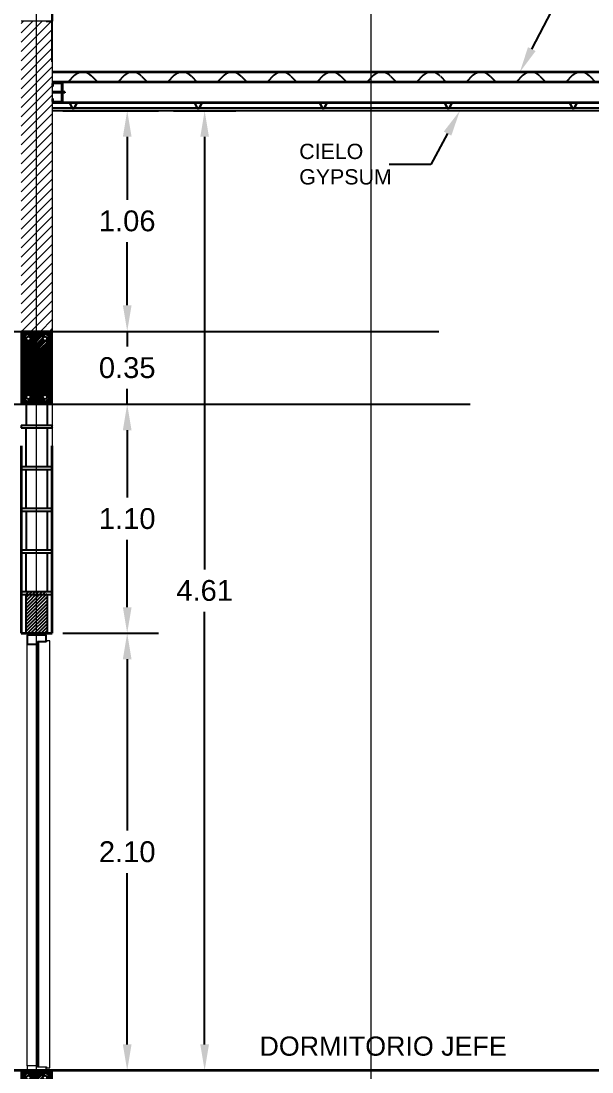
# Model space of a CAD drawing. Header units: inches. Extents: x -6 to 158, y 10 to 161.
# Drawn here: x 71.08 to 73.82, y 35.26 to 40.3 of the extents above; entities that cross this region are included whole.
import ezdxf
from ezdxf import colors
from ezdxf.entities.mleader import LeaderData, LeaderLine
from ezdxf.math import Vec2, Vec3

# ---------------------------------------------------------------- set-up
doc = ezdxf.new("R2010")
doc.units = ezdxf.units.IN
doc.header["$MEASUREMENT"] = 0
doc.linetypes.add('DASHED2', pattern=[9.525, 6.35, -3.175])
doc.linetypes.add('Grid Line', pattern=[22.225, 12.7, -3.175, 3.175, -3.175])
for name, color, linetype in [('10 HATCH 2', 9, 'Continuous'), ('2', 2, 'Continuous'), ('3', 3, 'Continuous'), ('4', 4, 'Continuous'), ('5', 5, 'Continuous'), ('8', 4, 'Continuous'), ('A-WALL-PATT', 9, 'Continuous'), ('Bloques', 9, 'Continuous'), ('Detalle', 2, 'Continuous'), ('Dim', 2, 'Continuous'), ('Emplantillado', 2, 'Continuous'), ('L2', 2, 'Continuous'), ('Paredes', 5, 'Continuous'), ('Proy', 1, 'DASHED2'), ('TEXTO', 2, 'Continuous'), ('Texturas', 1, 'Continuous')]:
    doc.layers.add(name, color=color, linetype=linetype)
for name, color, linetype, lineweight in [('A-FLOR', 5, 'Continuous', 9), ('A-WALL', 5, 'Continuous', 9), ('S-GRID', 1, 'Continuous', 9)]:
    doc.layers.add(name, color=color, linetype=linetype, lineweight=lineweight)
doc.styles.add('style1', font='micross.ttf')
doc.dimstyles.new('1-50', dxfattribs={"dimscale": 0.05, "dimtxt": 2, "dimasz": 2.5, "dimexe": 3, "dimexo": 1, "dimgap": 1, "dimtad": 0, "dimtih": 1, "dimtoh": 1, "dimzin": 1, "dimdsep": 46, "dimtxsty": 'style1', "dimcen": 2.5, "dimclrd": 124, "dimclre": 124, "dimclrt": 1, "dimadec": 0, "dimazin": 0, "dimtfac": 1, "dimtmove": 2, "dimatfit": 3, "dimfxl": 1, "dimtolj": 1, "dimtzin": 0, "dimlwd": -1, "dimlwe": -1, "dimarcsym": 0})
pattern_1 = [(135, (0, 0), (-0.00224506403027, -0.00224506403027), [])]
pattern_2 = [(135, (0.154969, 0), (-0.00224506403027, -0.00224506403027), [])]

# ---------------------------------------------------------------- blocks, each defined once
blk = doc.blocks.new('vcc')
at = {"layer": 'Texturas'}
h = blk.add_hatch(dxfattribs=at)
h.set_pattern_fill('ANSI31', color=253, scale=0.001, angle=90)
h.set_pattern_definition(pattern_1)
h.paths.add_polyline_path([(26746.7064, 3376.2823), (26746.8564, 3376.2823), (26746.8564, 3376.6823), (26746.7064, 3376.6823)])
h.paths.add_polyline_path([(26746.7414, 3376.6673), (26746.8214, 3376.6673, -0.414214), (26746.8414, 3376.6473), (26746.8414, 3376.3173, -0.414214), (26746.8214, 3376.2973), (26746.7414, 3376.2973, -0.414214), (26746.7214, 3376.3173), (26746.7214, 3376.6473, -0.414214)], flags=16)
h.paths.add_polyline_path([(26746.7414, 3376.6573), (26746.8214, 3376.6573, -0.414214), (26746.8314, 3376.6473), (26746.8314, 3376.3173, -0.414214), (26746.8214, 3376.3073), (26746.7414, 3376.3073, -0.414214), (26746.7314, 3376.3173), (26746.7314, 3376.6473, -0.414214)], flags=0)
h = blk.add_hatch(dxfattribs=at)
h.set_pattern_fill('ANSI31', color=253, scale=0.001, angle=90, style=0)
h.set_pattern_definition(pattern_1)
h.paths.add_polyline_path([(26746.7314, 3376.3173, -1), (26746.7514, 3376.3173, -0.414214), (26746.7414, 3376.3073), (26746.8214, 3376.3073, -0.414214), (26746.8114, 3376.3173, -1), (26746.8314, 3376.3173), (26746.8314, 3376.6291), (26746.8002, 3376.5978), (26746.7932, 3376.6049), (26746.8285, 3376.6403, -0.668179), (26746.8114, 3376.6473, -0.198912), (26746.8144, 3376.6544), (26746.779, 3376.6191), (26746.7719, 3376.6261), (26746.8032, 3376.6573), (26746.7414, 3376.6573, -0.414214), (26746.7514, 3376.6473, -1), (26746.7314, 3376.6473)])
at = {"layer": '3'}
for p, q in [((26746.8032, 3376.6573), (26746.7719, 3376.6261)), ((26746.779, 3376.6191), (26746.7719, 3376.6261)), ((26746.8144, 3376.6544), (26746.779, 3376.6191)), ((26746.8285, 3376.6403), (26746.7932, 3376.6049)), ((26746.8314, 3376.6291), (26746.8002, 3376.5978)), ((26746.7932, 3376.6049), (26746.8002, 3376.5978))]:
    blk.add_line(p, q, dxfattribs=at)
blk.add_lwpolyline([(26746.8414, 3376.3173), (26746.8414, 3376.6473, 0.414214), (26746.8214, 3376.6673), (26746.7414, 3376.6673, 0.414214), (26746.7214, 3376.6473), (26746.7214, 3376.3173, 0.414214), (26746.7414, 3376.2973), (26746.8214, 3376.2973)], format="xyb", dxfattribs=at)
for points in [[(26746.7314, 3376.6473), (26746.7314, 3376.3173)], [(26746.8214, 3376.6573), (26746.7414, 3376.6573)], [(26746.8314, 3376.3173), (26746.8314, 3376.6473)], [(26746.7414, 3376.3073), (26746.8214, 3376.3073)]]:
    blk.add_lwpolyline(points, dxfattribs=at)
blk.add_arc((26746.8214, 3376.3173), 0.02, 270, 0, dxfattribs=at)
at = {"layer": '4'}
for centre in [(26746.7414, 3376.6473), (26746.8214, 3376.6473), (26746.7414, 3376.3173), (26746.8214, 3376.3173)]:
    blk.add_circle(centre, 0.01, dxfattribs=at)
at = {"layer": '5'}
blk.add_lwpolyline([(26746.7064, 3376.2823), (26746.8564, 3376.2823), (26746.8564, 3376.6823), (26746.7064, 3376.6823)], close=True, dxfattribs=at)
blk = doc.blocks.new('vcv')
at = {"layer": 'Texturas'}
h = blk.add_hatch(dxfattribs=at)
h.set_pattern_fill('ANSI31', color=253, scale=0.001, angle=90)
h.set_pattern_definition(pattern_2)
h.paths.add_polyline_path([(26746.8614, 3376.3323), (26747.0114, 3376.3323), (26747.0114, 3376.6823), (26746.8614, 3376.6823)])
h.paths.add_polyline_path([(26746.8964, 3376.6673), (26746.9764, 3376.6673, -0.414214), (26746.9964, 3376.6473), (26746.9964, 3376.3673, -0.414214), (26746.9764, 3376.3473), (26746.8964, 3376.3473, -0.414214), (26746.8764, 3376.3673), (26746.8764, 3376.6473, -0.414214)], flags=16)
h.paths.add_polyline_path([(26746.8964, 3376.6573), (26746.9764, 3376.6573, -0.414214), (26746.9864, 3376.6473), (26746.9864, 3376.3673, -0.414214), (26746.9764, 3376.3573), (26746.8964, 3376.3573, -0.414214), (26746.8864, 3376.3673), (26746.8864, 3376.6473, -0.414214)], flags=0)
h = blk.add_hatch(dxfattribs=at)
h.set_pattern_fill('ANSI31', color=253, scale=0.001, angle=90, style=0)
h.set_pattern_definition(pattern_2)
h.paths.add_polyline_path([(26746.8864, 3376.3673, -1), (26746.9064, 3376.3673, -0.414214), (26746.8964, 3376.3573), (26746.9764, 3376.3573, -0.414214), (26746.9664, 3376.3673, -1), (26746.9864, 3376.3673), (26746.9864, 3376.6291), (26746.9552, 3376.5978), (26746.9481, 3376.6049), (26746.9835, 3376.6403, -0.668179), (26746.9664, 3376.6473, -0.198912), (26746.9693, 3376.6544), (26746.934, 3376.6191), (26746.9269, 3376.6261), (26746.9581, 3376.6573), (26746.8964, 3376.6573, -0.414214), (26746.9064, 3376.6473, -1), (26746.8864, 3376.6473)])
at = {"layer": '3'}
for p, q in [((26746.9581, 3376.6573), (26746.9269, 3376.6261)), ((26746.934, 3376.6191), (26746.9269, 3376.6261)), ((26746.9693, 3376.6544), (26746.934, 3376.6191)), ((26746.9835, 3376.6403), (26746.9481, 3376.6049)), ((26746.9864, 3376.6291), (26746.9552, 3376.5978)), ((26746.9481, 3376.6049), (26746.9552, 3376.5978))]:
    blk.add_line(p, q, dxfattribs=at)
blk.add_lwpolyline([(26746.9964, 3376.3673), (26746.9964, 3376.6473, 0.414214), (26746.9764, 3376.6673), (26746.8964, 3376.6673, 0.414214), (26746.8764, 3376.6473), (26746.8764, 3376.3673, 0.414214), (26746.8964, 3376.3473), (26746.9764, 3376.3473)], format="xyb", dxfattribs=at)
for points in [[(26746.8864, 3376.6473), (26746.8864, 3376.3673)], [(26746.9764, 3376.6573), (26746.8964, 3376.6573)], [(26746.9864, 3376.3673), (26746.9864, 3376.6473)], [(26746.8964, 3376.3573), (26746.9764, 3376.3573)]]:
    blk.add_lwpolyline(points, dxfattribs=at)
blk.add_arc((26746.9764, 3376.3673), 0.02, 270, 0, dxfattribs=at)
at = {"layer": '4'}
for centre in [(26746.8964, 3376.6473), (26746.9764, 3376.6473), (26746.8964, 3376.3673), (26746.9764, 3376.3673)]:
    blk.add_circle(centre, 0.01, dxfattribs=at)
at = {"layer": '5'}
blk.add_lwpolyline([(26746.8614, 3376.3323), (26747.0114, 3376.3323), (26747.0114, 3376.6823), (26746.8614, 3376.6823)], close=True, dxfattribs=at)
blk = doc.blocks.new('A$C3A4E2C9F')
at = {"color": 2}
for p, q in [((-0.0481, 0.0009), (-0.0481, -0.0001)), ((-0.0397, 0.0009), (-0.0481, 0.0009)), ((-0.0397, 0.0009), (-0.0275, -0.0231)), ((-0.0066, 0.0009), (-0.0187, -0.0231)), ((0.0019, 0.0009), (-0.0066, 0.0009)), ((0.0019, -0.0001), (0.0019, 0.0009)), ((-0.0403, -0.0001), (-0.0481, -0.0001)), ((-0.0403, -0.0001), (-0.0281, -0.0241)), ((-0.0281, -0.0241), (-0.0231, -0.0241)), ((-0.0281, -0.0241), (-0.0181, -0.0241)), ((-0.0275, -0.0231), (-0.0187, -0.0231)), ((-0.006, -0.0001), (-0.0181, -0.0241)), ((0.0019, -0.0001), (-0.006, -0.0001))]:
    blk.add_line(p, q, dxfattribs=at)
blk = doc.blocks.new('*D603')
at = {"layer": 'Defpoints', "color": 0, "transparency": 16777216}
for p in [(71.2283, 37.3625), (71.5879, 37.3625), (71.2283, 35.2625)]:
    blk.add_point(p, dxfattribs=at)
at = {"layer": 'Dim', "color": 124, "transparency": 16777216}
for p, q in [((71.2783, 37.3625), (71.7379, 37.3625)), ((71.5879, 37.2375), (71.5879, 36.4142)), ((71.5879, 35.3875), (71.5879, 36.2108)), ((71.2783, 35.2625), (71.7379, 35.2625))]:
    blk.add_line(p, q, dxfattribs=at)
for points in [[(71.5671, 37.2375), (71.6088, 37.2375), (71.5879, 37.3625)], [(71.5671, 35.3875), (71.6088, 35.3875), (71.5879, 35.2625)]]:
    blk.add_solid(points, dxfattribs=at)
at = {"layer": 'Dim', "color": 1, "transparency": 16777216, "insert": (71.5879, 36.3125), "char_height": 0.1, "attachment_point": 5, "style": 'style1'}
blk.add_mtext('\\A1;2.10', dxfattribs=at)
blk = doc.blocks.new('*D604')
at = {"layer": 'Defpoints', "color": 0, "transparency": 16777216}
for p in [(71.2283, 38.4625), (71.5879, 38.4625), (71.2283, 37.3625)]:
    blk.add_point(p, dxfattribs=at)
at = {"layer": 'Dim', "color": 124, "transparency": 16777216}
for p, q in [((71.2783, 38.4625), (71.7379, 38.4625)), ((71.5879, 38.3375), (71.5879, 38.0142)), ((71.5879, 37.4875), (71.5879, 37.8108)), ((71.2783, 37.3625), (71.7379, 37.3625))]:
    blk.add_line(p, q, dxfattribs=at)
for points in [[(71.5671, 38.3375), (71.6088, 38.3375), (71.5879, 38.4625)], [(71.5671, 37.4875), (71.6088, 37.4875), (71.5879, 37.3625)]]:
    blk.add_solid(points, dxfattribs=at)
at = {"layer": 'Dim', "color": 1, "transparency": 16777216, "insert": (71.5879, 37.9125), "char_height": 0.1, "attachment_point": 5, "style": 'style1'}
blk.add_mtext('\\A1;1.10', dxfattribs=at)
blk = doc.blocks.new('*D605')
at = {"layer": 'Defpoints', "color": 0, "transparency": 16777216}
for p in [(71.2283, 38.8125), (71.2283, 38.4625), (71.5879, 38.4625)]:
    blk.add_point(p, dxfattribs=at)
at = {"layer": 'Dim', "color": 124, "transparency": 16777216}
for p, q in [((71.5879, 38.9375), (71.5879, 39.0625)), ((71.2783, 38.8125), (71.7379, 38.8125)), ((71.5879, 38.8125), (71.5879, 38.7392)), ((71.5879, 38.4625), (71.5879, 38.5358)), ((71.2783, 38.4625), (71.7379, 38.4625)), ((71.5879, 38.3375), (71.5879, 38.2125))]:
    blk.add_line(p, q, dxfattribs=at)
for points in [[(71.5671, 38.9375), (71.6088, 38.9375), (71.5879, 38.8125)], [(71.5671, 38.3375), (71.6088, 38.3375), (71.5879, 38.4625)]]:
    blk.add_solid(points, dxfattribs=at)
at = {"layer": 'Dim', "color": 1, "transparency": 16777216, "insert": (71.5879, 38.6375), "char_height": 0.1, "attachment_point": 5, "style": 'style1'}
blk.add_mtext('\\A1;0.35', dxfattribs=at)
blk = doc.blocks.new('*D606')
at = {"layer": 'Defpoints', "color": 0, "transparency": 16777216}
for p in [(71.2283, 39.8722), (71.5879, 39.8722), (71.2283, 38.8125)]:
    blk.add_point(p, dxfattribs=at)
at = {"layer": 'Dim', "color": 124, "transparency": 16777216}
for p, q in [((71.2783, 39.8722), (71.7379, 39.8722)), ((71.5879, 39.7472), (71.5879, 39.4441)), ((71.5879, 38.9375), (71.5879, 39.2407)), ((71.2783, 38.8125), (71.7379, 38.8125))]:
    blk.add_line(p, q, dxfattribs=at)
for points in [[(71.5671, 39.7472), (71.6088, 39.7472), (71.5879, 39.8722)], [(71.5671, 38.9375), (71.6088, 38.9375), (71.5879, 38.8125)]]:
    blk.add_solid(points, dxfattribs=at)
at = {"layer": 'Dim', "color": 1, "transparency": 16777216, "insert": (71.5879, 39.3424), "char_height": 0.1, "attachment_point": 5, "style": 'style1'}
blk.add_mtext('\\A1;1.06', dxfattribs=at)
blk = doc.blocks.new('*D607')
at = {"layer": 'Defpoints', "color": 0, "transparency": 16777216}
for p in [(71.7609, 39.8722), (71.9596, 39.8722), (71.6254, 35.2625)]:
    blk.add_point(p, dxfattribs=at)
at = {"layer": 'Dim', "color": 124, "transparency": 16777216}
for p, q in [((71.8109, 39.8722), (72.1096, 39.8722)), ((71.9596, 39.7472), (71.9596, 37.6691)), ((71.9596, 35.3875), (71.9596, 37.4657)), ((71.6754, 35.2625), (72.1096, 35.2625))]:
    blk.add_line(p, q, dxfattribs=at)
for points in [[(71.9388, 39.7472), (71.9804, 39.7472), (71.9596, 39.8722)], [(71.9388, 35.3875), (71.9804, 35.3875), (71.9596, 35.2625)]]:
    blk.add_solid(points, dxfattribs=at)
at = {"layer": 'Dim', "color": 1, "transparency": 16777216, "insert": (71.9596, 37.5674), "char_height": 0.1, "attachment_point": 5, "style": 'style1'}
blk.add_mtext('\\A1;4.61', dxfattribs=at)
blk = doc.blocks.new('*D609')
at = {"layer": 'Defpoints', "color": 0, "transparency": 16777216}
for p in [(71.0783, 40.3029), (70.7066, 38.4625), (71.0783, 38.4625)]:
    blk.add_point(p, dxfattribs=at)
at = {"layer": 'Dim', "color": 124, "transparency": 16777216}
for p, q in [((71.0283, 40.3029), (70.5566, 40.3029)), ((70.7066, 40.1779), (70.7066, 39.4844)), ((70.7066, 38.5875), (70.7066, 39.281)), ((71.0283, 38.4625), (70.5566, 38.4625))]:
    blk.add_line(p, q, dxfattribs=at)
for points in [[(70.6858, 40.1779), (70.7275, 40.1779), (70.7066, 40.3029)], [(70.6858, 38.5875), (70.7275, 38.5875), (70.7066, 38.4625)]]:
    blk.add_solid(points, dxfattribs=at)
at = {"layer": 'Dim', "color": 1, "transparency": 16777216, "insert": (70.7066, 39.3827), "char_height": 0.1, "attachment_point": 5, "style": 'style1'}
blk.add_mtext('\\A1;1.84', dxfattribs=at)
blk = doc.blocks.new('*D623')
at = {"layer": 'Defpoints', "color": 0, "transparency": 16777216}
for p in [(75.8346, 40.6117), (71.2283, 40.0573), (75.8346, 40.0573)]:
    blk.add_point(p, dxfattribs=at)
at = {"layer": 'Dim', "color": 124, "transparency": 16777216}
for p, q in [((71.2283, 40.1073), (71.2283, 40.7617)), ((75.8346, 40.1073), (75.8346, 40.7617)), ((71.3533, 40.6117), (73.3592, 40.6117)), ((75.7096, 40.6117), (73.7037, 40.6117))]:
    blk.add_line(p, q, dxfattribs=at)
for points in [[(71.3533, 40.6326), (71.3533, 40.5909), (71.2283, 40.6117)], [(75.7096, 40.6326), (75.7096, 40.5909), (75.8346, 40.6117)]]:
    blk.add_solid(points, dxfattribs=at)
at = {"layer": 'Dim', "color": 1, "transparency": 16777216, "insert": (73.5315, 40.6117), "char_height": 0.1, "attachment_point": 5, "style": 'style1'}
blk.add_mtext('\\A1;4.61', dxfattribs=at)

msp = doc.modelspace()

# ---------------------------------------------------------------- hatches: boundary and pattern name
at = {"layer": '10 HATCH 2'}
h = msp.add_hatch(dxfattribs=at)
h.set_pattern_fill('ANSI31', color=251, scale=0.0036)
h.set_pattern_definition([(45, (-3105.716981, -1566.403653), (-0.00808223051, 0.00808223051), [])])
h.paths.add_polyline_path([(71.2031, 37.5625), (71.1531, 37.5625), (71.1531, 37.3625), (71.2031, 37.3625)])
h.paths.add_polyline_path([(71.1531, 37.5625), (71.1031, 37.5625), (71.1031, 37.3625), (71.1531, 37.3625)])
at = {"layer": 'A-WALL-PATT', "lineweight": 18}
h = msp.add_hatch(dxfattribs=at)
h.set_pattern_fill('ANSI31', color=256, scale=0.01, style=0)
h.set_pattern_definition([(45, (-3073.47536, -1566.303653), (-0.0224506403, 0.0224506403), [])])
h.paths.add_polyline_path([(71.1533, 40.3029), (71.0783, 40.3029), (71.0783, 38.8125), (71.1533, 38.8125)])
h.paths.add_polyline_path([(71.1533, 38.8125), (71.2283, 38.8125), (71.2283, 40.3029), (71.1533, 40.3029)])

# ---------------------------------------------------------------- linework, layer by layer
at = {"layer": '2', "lineweight": 18}
for p, q in [((71.1073, 37.3625), (71.1073, 37.3525)), ((71.1993, 37.3525), (71.1993, 37.3625)), ((71.1073, 37.3525), (71.1993, 37.3525)), ((71.1623, 37.3205), (71.1623, 35.2805)), ((71.2013, 37.3205), (71.1623, 37.3205)), ((71.2163, 37.3265), (71.2013, 37.3265)), ((71.2013, 37.3265), (71.2013, 37.3205)), ((71.2163, 35.2745), (71.2163, 37.3265)), ((71.1623, 35.5805), (71.1615, 35.5805)), ((71.1615, 35.5805), (71.1615, 35.2805)), ((71.1623, 35.2805), (71.1623, 35.5805)), ((71.1578, 35.2845), (71.1073, 35.2845)), ((71.1073, 35.2845), (71.1073, 35.2625)), ((71.1578, 35.2775), (71.1578, 35.2845)), ((71.1073, 35.2625), (71.1993, 35.2625)), ((71.1993, 35.2775), (71.1578, 35.2775)), ((71.1615, 35.2805), (71.1623, 35.2805)), ((71.1623, 35.2805), (71.2013, 35.2805)), ((71.1993, 35.2625), (71.1993, 35.2775)), ((71.2013, 35.2805), (71.2013, 35.2745)), ((71.2013, 35.2745), (71.2163, 35.2745))]:
    msp.add_line(p, q, dxfattribs=at)
at = {"layer": '2'}
for p, q in [((71.1993, 37.3525), (71.1073, 37.3525)), ((71.1073, 37.3525), (71.1073, 37.3105)), ((71.1073, 37.3105), (71.1578, 37.3105)), ((71.1578, 37.3105), (71.1578, 37.3225)), ((71.1578, 37.3225), (71.1993, 37.3225)), ((71.1993, 37.3225), (71.1993, 37.3525))]:
    msp.add_line(p, q, dxfattribs=at)
at = {"layer": '2', "lineweight": 9}
for p, q in [((71.1073, 35.2845), (71.1073, 37.3105)), ((71.1578, 37.3105), (71.1578, 35.2845)), ((71.1993, 37.3225), (71.1993, 37.3205)), ((71.1993, 35.2805), (71.1993, 35.2775))]:
    msp.add_line(p, q, dxfattribs=at)
at = {"layer": '3'}
for p, q in [((71.2283, 41.0499), (71.2283, 40.3029)), ((71.1983, 40.3029), (71.2201, 40.3029))]:
    msp.add_line(p, q, dxfattribs=at)
at = {"layer": 'A-FLOR', "lineweight": 35}
msp.add_line((75.6846, 35.2625), (62.9137, 35.2625), dxfattribs=at)
at = {"layer": 'A-WALL'}
for p, q in [((71.2283, 40.3029), (71.0783, 40.3029)), ((71.2283, 40.3029), (71.2283, 39.8566)), ((71.2283, 39.8566), (71.2283, 38.2625))]:
    msp.add_line(p, q, dxfattribs=at)
at = {"layer": 'A-WALL', "lineweight": 35}
for p, q in [((75.8346, 40.0573), (71.2283, 40.0573)), ((75.8346, 40.0098), (71.2283, 40.0098)), ((75.6846, 39.9097), (71.2283, 39.9097)), ((71.0783, 38.2625), (71.0783, 37.3625)), ((71.2283, 37.3625), (71.2283, 38.2625)), ((71.0783, 37.3625), (71.2283, 37.3625))]:
    msp.add_line(p, q, dxfattribs=at)
at = {"layer": 'Bloques'}
for p, q in [((71.0783, 38.3625), (71.1033, 38.3625)), ((71.2033, 38.3475), (71.0783, 38.3475)), ((71.0933, 38.3625), (71.2033, 38.3625)), ((71.2033, 38.3625), (71.2283, 38.3625)), ((71.2283, 38.3475), (71.2033, 38.3475)), ((71.2283, 38.3475), (71.2033, 38.3475)), ((71.2283, 38.3475), (71.2033, 38.3475)), ((71.0783, 38.1625), (71.1033, 38.1625)), ((71.1033, 38.1625), (71.2033, 38.1625)), ((71.2033, 38.1625), (71.2283, 38.1625)), ((71.1033, 38.1475), (71.0783, 38.1475)), ((71.2033, 38.1475), (71.0783, 38.1475)), ((71.2283, 38.1475), (71.2033, 38.1475)), ((71.2283, 38.1475), (71.2033, 38.1475)), ((71.0783, 37.9625), (71.2283, 37.9625)), ((71.0783, 37.9625), (71.2283, 37.9625)), ((71.0783, 37.9625), (71.1033, 37.9625)), ((71.0783, 37.9625), (71.1033, 37.9625)), ((71.0933, 37.9625), (71.1033, 37.9625)), ((71.1033, 37.9625), (71.1833, 37.9625)), ((71.1033, 37.9625), (71.2033, 37.9625)), ((71.1033, 37.9625), (71.2033, 37.9625)), ((71.2033, 37.9625), (71.2283, 37.9625)), ((71.2033, 37.9625), (71.2283, 37.9625)), ((71.2283, 37.9475), (71.0783, 37.9475)), ((71.0783, 37.7625), (71.1033, 37.7625)), ((71.0933, 37.7625), (71.2033, 37.7625)), ((71.2033, 37.7625), (71.2283, 37.7625)), ((71.1033, 37.7475), (71.0783, 37.7475)), ((71.2033, 37.7475), (71.1033, 37.7475)), ((71.2283, 37.7475), (71.2033, 37.7475)), ((71.2283, 37.7475), (71.2033, 37.7475)), ((71.2283, 37.7475), (71.2033, 37.7475)), ((71.0783, 37.5625), (71.1033, 37.5625)), ((71.1033, 37.5625), (71.2033, 37.5625)), ((71.2033, 37.5625), (71.2283, 37.5625)), ((71.1033, 37.5475), (71.0783, 37.5475)), ((71.2033, 37.5475), (71.0783, 37.5475)), ((71.2283, 37.5475), (71.2033, 37.5475)), ((71.2283, 37.5475), (71.2033, 37.5475))]:
    msp.add_line(p, q, dxfattribs=at)
for centre, start, end in [((71.0665, 38.355), 327.46, 32.5399), ((71.2401, 38.355), 147.4601, 212.5399), ((71.0665, 38.155), 327.4601, 32.5399), ((71.2401, 38.155), 147.4601, 212.5399), ((71.0665, 37.955), 327.4601, 32.5399), ((71.2401, 37.955), 147.4601, 212.5399), ((71.0665, 37.755), 327.4601, 32.5399), ((71.2401, 37.755), 147.4601, 212.5399), ((71.0665, 37.555), 327.4601, 32.5399), ((71.2401, 37.555), 147.4601, 212.5399)]:
    msp.add_arc(centre, 0.0139, start, end, dxfattribs=at)
at = {"layer": 'Detalle'}
for p, q in [((71.2733, 39.9623), (71.2283, 39.9623)), ((71.2733, 39.9573), (71.2283, 39.9573)), ((71.2883, 39.9623), (71.2783, 39.9623)), ((71.2883, 39.9573), (71.2783, 39.9573)), ((71.2883, 39.9623), (71.2883, 39.9573))]:
    msp.add_line(p, q, dxfattribs=at)
msp.add_lwpolyline([(71.2703, 39.9148), (71.2363, 39.9148, -0.414214), (71.2333, 39.9178), (71.2333, 39.9278), (71.2283, 39.9278), (71.2283, 39.9178, 0.414214), (71.2363, 39.9098), (71.2703, 39.9098, 0.414214), (71.2783, 39.9178), (71.2783, 40.0018, 0.414214), (71.2703, 40.0098), (71.2363, 40.0098, 0.414214), (71.2283, 40.0018), (71.2283, 39.9918), (71.2333, 39.9918), (71.2333, 40.0018, -0.414214), (71.2363, 40.0048), (71.2703, 40.0048, -0.414214), (71.2733, 40.0018), (71.2733, 39.9178, -0.414214)], format="xyb", close=True, dxfattribs=at)
at = {"layer": 'L2', "ltscale": 0.3}
for p, q in [((71.1033, 38.4625), (71.1033, 38.3625)), ((71.2033, 38.4625), (71.2033, 38.3625)), ((71.1033, 38.1625), (71.1033, 38.3475)), ((71.2033, 38.3475), (71.2033, 38.1625)), ((71.1033, 37.9625), (71.1033, 38.1475)), ((71.2033, 38.1475), (71.2033, 37.9625)), ((71.1033, 37.9475), (71.1033, 37.7625)), ((71.2033, 37.9475), (71.2033, 37.7625)), ((71.1033, 37.5625), (71.1033, 37.7475)), ((71.2033, 37.7475), (71.2033, 37.5625)), ((71.1033, 37.3625), (71.1033, 37.5475)), ((71.2033, 37.5475), (71.2033, 37.3625))]:
    msp.add_line(p, q, dxfattribs=at)
at = {"layer": 'Paredes'}
for p, q in [((71.3356, 40.0422), (71.3033, 40.0098)), ((71.4179, 40.0383), (71.4463, 40.0098)), ((71.5746, 40.0422), (71.5423, 40.0098)), ((71.6569, 40.0383), (71.6853, 40.0098)), ((71.8136, 40.0422), (71.7813, 40.0098)), ((71.8959, 40.0383), (71.9243, 40.0098)), ((72.0526, 40.0422), (72.0203, 40.0098)), ((72.1349, 40.0383), (72.1633, 40.0098)), ((72.2916, 40.0422), (72.2593, 40.0098)), ((72.3739, 40.0383), (72.4023, 40.0098)), ((72.5306, 40.0422), (72.4983, 40.0098)), ((72.6129, 40.0383), (72.6413, 40.0098)), ((72.7696, 40.0422), (72.7373, 40.0098)), ((72.8519, 40.0383), (72.8803, 40.0098)), ((73.0086, 40.0422), (72.9763, 40.0098)), ((73.0909, 40.0383), (73.1193, 40.0098)), ((73.2476, 40.0422), (73.2153, 40.0098)), ((73.3299, 40.0383), (73.3583, 40.0098)), ((73.4866, 40.0422), (73.4543, 40.0098)), ((73.5689, 40.0383), (73.5973, 40.0098)), ((73.7256, 40.0422), (73.6933, 40.0098)), ((73.8079, 40.0383), (73.8363, 40.0098)), ((71.5423, 40.0098), (71.2283, 40.0098)), ((71.7813, 40.0098), (71.6853, 40.0098)), ((72.0203, 40.0098), (71.9243, 40.0098)), ((72.2593, 40.0098), (72.1633, 40.0098)), ((72.4983, 40.0098), (72.4023, 40.0098)), ((72.7373, 40.0098), (72.6413, 40.0098)), ((72.9763, 40.0098), (72.8803, 40.0098)), ((73.2153, 40.0098), (73.1193, 40.0098)), ((73.4543, 40.0098), (73.3583, 40.0098)), ((73.6933, 40.0098), (73.5973, 40.0098))]:
    msp.add_line(p, q, dxfattribs=at)
for centre in [(71.3748, 39.9991), (71.6138, 39.9991), (71.8528, 39.9991), (72.0918, 39.9991), (72.3308, 39.9991), (72.5698, 39.9991), (72.8088, 39.9991), (73.0478, 39.9991), (73.2868, 39.9991), (73.5258, 39.9991), (73.7648, 39.9991)]:
    msp.add_arc(centre, 0.0582, 42.3058, 132.3058, dxfattribs=at)
at = {"layer": 'Proy', "color": 253, "ltscale": 0.75}
for p, q in [((61.1782, 38.8125), (88.5861, 38.8125)), ((61.3282, 38.4625), (75.6846, 38.4625)), ((54.2909, 35.2625), (88.5861, 35.2625))]:
    msp.add_line(p, q, dxfattribs=at)
at = {"layer": 'S-GRID', "color": 253, "linetype": 'Grid Line'}
msp.add_line((72.7596, 32.2625), (72.7596, 42.468), dxfattribs=at)
at = {"layer": 'S-GRID', "linetype": 'Grid Line'}
msp.add_line((71.1533, 32.2625), (71.1533, 41.195), dxfattribs=at)
at = {"layer": 'Texturas'}
for p, q in [((74.0033, 39.8847), (71.2283, 39.8847)), ((74.0033, 39.8722), (71.2283, 39.8722))]:
    msp.add_line(p, q, dxfattribs=at)

# ---------------------------------------------------------------- block references
at = {"layer": '8'}
for name, p in [('vcv', (-26675.7831, -3337.8698)), ('vcc', (-26675.6281, -3341.4198))]:
    msp.add_blockref(name, p, dxfattribs=at)
at = {"layer": 'Emplantillado'}
for p in [(71.3514, 39.9088), (71.9514, 39.9088), (72.5514, 39.9088), (73.1514, 39.9088), (73.7514, 39.9088)]:
    msp.add_blockref('A$C3A4E2C9F', p, dxfattribs=at)

# ---------------------------------------------------------------- texts
at = {"layer": 'TEXTO', "style": 'style1'}
msp.add_text('DORMITORIO JEFE', height=0.092111, dxfattribs=at).set_placement((72.2229, 35.3333))

# ---------------------------------------------------------------- dimensions: what is measured, and where the dimension line sits
at = {"layer": 'Dim'}
dim = msp.add_linear_dim(base=(75.8346, 40.6117), p1=(71.2283, 40.0573), p2=(75.8346, 40.0573), dimstyle='1-50', override={"dimfxl": 1.25}, dxfattribs=at)
dim.commit()
dim.dimension.update_dxf_attribs({"geometry": '*D623', "text_midpoint": (73.5315, 40.6117)})
for base, p1, p2, picture, middle in [((70.7066, 38.4625), (71.0783, 40.3029), (71.0783, 38.4625), '*D609', (70.7066, 39.3827)), ((71.5879, 39.8722), (71.2283, 38.8125), (71.2283, 39.8722), '*D606', (71.5879, 39.3424)), ((71.9596, 39.8722), (71.6254, 35.2625), (71.7609, 39.8722), '*D607', (71.9596, 37.5674)), ((71.5879, 38.4625), (71.2283, 38.8125), (71.2283, 38.4625), '*D605', (71.5879, 38.6375)), ((71.5879, 38.4625), (71.2283, 37.3625), (71.2283, 38.4625), '*D604', (71.5879, 37.9125)), ((71.5879, 37.3625), (71.2283, 35.2625), (71.2283, 37.3625), '*D603', (71.5879, 36.3125))]:
    dim = msp.add_linear_dim(base=base, p1=p1, p2=p2, angle=90, dimstyle='1-50', override={"dimfxl": 1.25}, dxfattribs=at)
    dim.commit()
    dim.dimension.update_dxf_attribs({"geometry": picture, "text_midpoint": middle})

# ---------------------------------------------------------------- leaders
at = {"layer": 'TEXTO'}
ml = msp.add_multileader_mtext('Standard', dxfattribs=at)
ml.set_content('{\\C3;LAMINA ESTRUCTURAL ESMALTADA}', color=256, style='style1')
ml.set_leader_properties(color=1, linetype='ByLayer', lineweight=-1)
ml.build(insert=Vec2(0, 0))
ml.multileader.update_dxf_attribs({"text_right_attachment_type": 2, "dogleg_length": 5, "arrow_head_size": 0.125, "scale": 0.05})
ctx = ml.context
ctx.base_point, ctx.scale, ctx.char_height, ctx.arrow_head_size, ctx.landing_gap_size, ctx.plane_origin = Vec3(73.8722, 40.4386), 0.05, 0.0733, 0.125, 0, Vec3(72.937, 40.7771)
ctx.right_attachment = 2
notes = []
notes.append((ctx, [(0, (1, 1, 0), (73.6712, 40.4386), (1, 0), 0.201, [(0, [(73.4722, 40.0573)], 0, [])])]))
ctx.mtext.insert, ctx.mtext.width, ctx.mtext.flow_direction = Vec3(73.8722, 40.4759), 0.91963, 5
ml = msp.add_multileader_mtext('Standard', dxfattribs=at)
ml.set_content('CIELO \\PGYPSUM', color=256, style='style1')
ml.set_leader_properties(color=1, linetype='ByLayer', lineweight=-1)
ml.build(insert=Vec2(0, 0))
ml.multileader.update_dxf_attribs({"text_right_attachment_type": 2, "dogleg_length": 5, "arrow_head_size": 0.125, "scale": 0.05})
ctx = ml.context
ctx.base_point, ctx.scale, ctx.char_height, ctx.arrow_head_size, ctx.landing_gap_size, ctx.plane_origin = Vec3(72.4137, 39.6761), 0.05, 0.0733, 0.125, 0, Vec3(73.8739, 39.4023)
ctx.right_attachment = 2
notes.append((ctx, [(0, (1, 1, 0), (73.0455, 39.6138), (-1, 0), 0.201, [(0, [(73.1848, 39.8722)], 0, [])])]))
ctx.mtext.insert, ctx.mtext.flow_direction = Vec3(72.4137, 39.7134), 5
for ctx, leaders in notes:
    for number, flags, end, landing, length, lines in leaders:
        leader = LeaderData()
        leader.index, (leader.has_last_leader_line, leader.has_dogleg_vector, leader.attachment_direction) = number, flags
        leader.last_leader_point, leader.dogleg_vector, leader.dogleg_length = Vec3(end), Vec3(landing), length
        for number, points, colour, breaks in lines:
            line = LeaderLine()
            line.index, line.vertices, line.color, line.breaks = number, Vec3.list(points), colors.encode_raw_color(colour), breaks
            leader.lines.append(line)
        ctx.leaders.append(leader)

doc.saveas('drawing.dxf')
